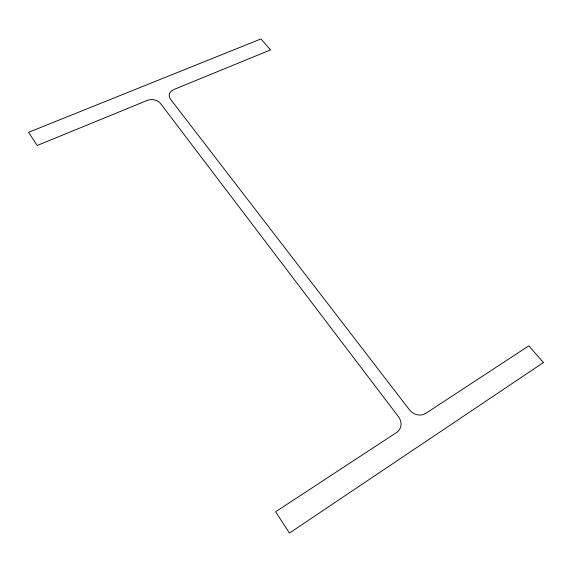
<?xml version="1.0" encoding="UTF-8"?>
<svg xmlns="http://www.w3.org/2000/svg" width="572" height="572" viewBox="0 0 572 572"><rect width="100%" height="100%" fill="white"/><g stroke="black" fill="none" stroke-linecap="round" stroke-linejoin="round"><path stroke-width="0.86" d="M543.4 362.548L289.453 533.061L275.597 511.783L396.646 432.461A12.212 10.847 36.9 0 0 398.52 416.802L160.389 103.339A9.788 7.314 1.2 0 0 147.111 100.472L37.187 145.502L28.6 132.304L260.939 38.939L270.513 49.907L173.952 89.475A9.631 7.15 3 0 0 170.477 99.17L409.409 409.759A12.062 10.46 35.9 0 0 425.725 413.406L528.821 345.845L543.4 362.548"/></g></svg>
